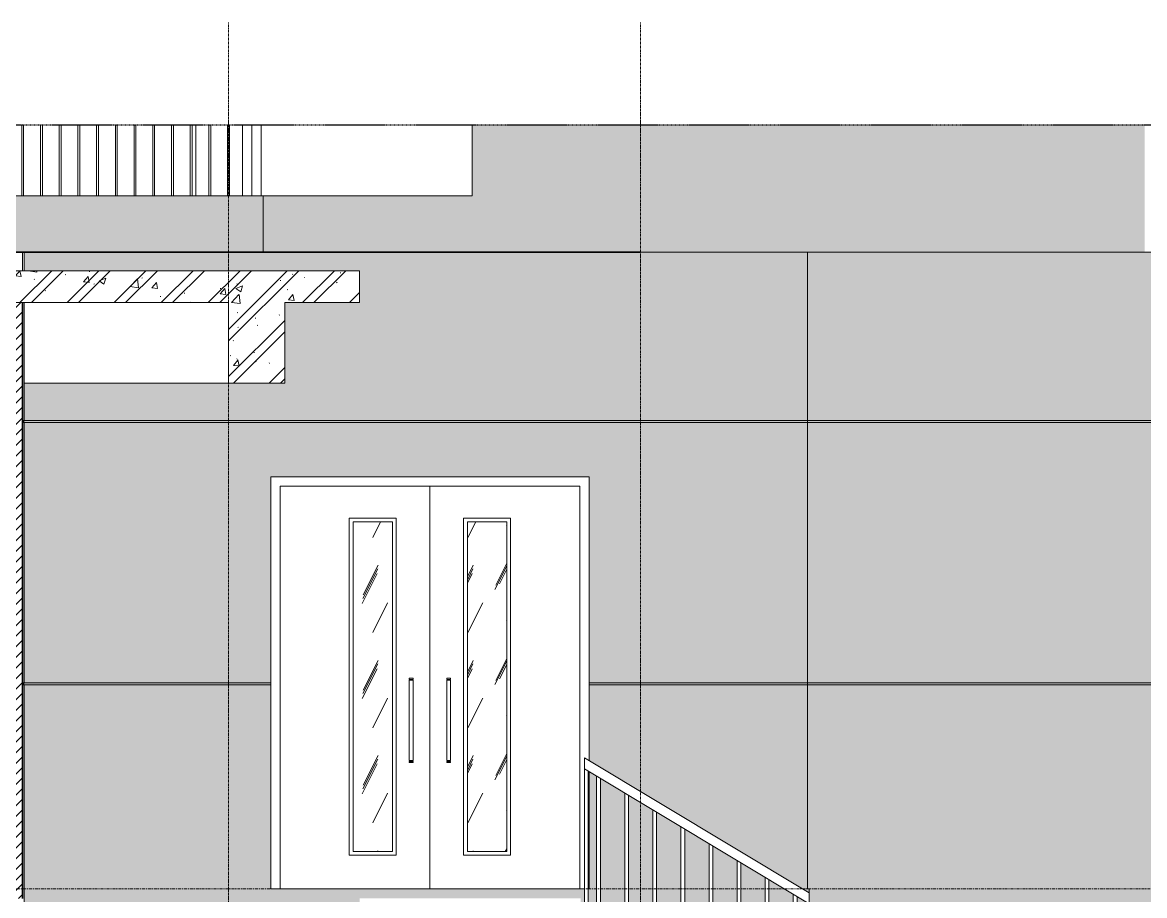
# Model space of a CAD drawing. Header units: millimetres. Extents: x 46644 to 147176, y -1287 to 53383.
# Drawn here: x 120657 to 126647, y 2165 to 6826 of the extents above; entities that cross this region are included whole.
import ezdxf

# ---------------------------------------------------------------- set-up
doc = ezdxf.new("R2010")
doc.units = ezdxf.units.MM
for name, pattern in [('Centre', [31.75, 6.35, -4.7625, 15.875, -4.7625]), ('Grid Line', [22.225, 12.7, -3.175, 3.175, -3.175]), ('Hidden', [7.14375, 4.7625, -2.38125]), ('IMPORT-CENTER _2_', [40.64, 25.4, -5.08, 5.08, -5.08])]:
    doc.linetypes.add(name, pattern=pattern)
for name, color, linetype, lineweight in [('0-3', 130, 'Continuous', 5), ('A-DETL-GENF', 92, 'Continuous', 18), ('A-DETL-GENF-2', 92, 'Hidden', 25), ('A-DETL-GENF-3', 9, 'Continuous', 18), ('A-DETL-THIN', 151, 'Continuous', 18), ('A-DOOR', 31, 'Continuous', 18), ('A-DOOR-FRAM-1', 31, 'Continuous', 18), ('A-FLOR-HRAL', 11, 'Continuous', 18), ('A-FLOR-HRAL-1', 250, 'Continuous', 18), ('A-FLOR-LEVL-2', 51, 'Centre', 9), ('A-WALL', 113, 'Continuous', 18), ('A-WALL-1', 7, 'Continuous', 35), ('A-WALL-FNSH-1', 250, 'Continuous', 18), ('A-WALL-PATT-3', 111, 'Continuous', 18), ('A-WALL-PATT-4', 254, 'Continuous', 5), ('G-IMPT', 8, 'Continuous', 18), ('G-IMPT-4', 8, 'IMPORT-CENTER _2_', 18), ('M-EQPM', 50, 'Continuous', 18), ('M-EQPM-2', 50, 'Continuous', 25), ('S-BEAM-2', 250, 'Continuous', 18), ('S-COLS-4', 250, 'Continuous', 18), ('S-GRID-1', 1, 'Grid Line', 9)]:
    doc.layers.add(name, color=color, linetype=linetype, lineweight=lineweight)
pattern_1 = [(63.435, (-105566.33, 15759.78), (-0.0009, 508.0002), [177.488, -958.435]), (63.435, (-106074.33, 15759.78), (-0.0009, 508.0002), [177.488, -958.435]), (63.435, (-105323.15, 15857.92), (-0.0009, 508.0002), [177.488, -958.435]), (63.435, (-105831.15, 15857.92), (-0.0009, 508.0002), [177.488, -958.435]), (63.435, (-105359.95, 15823.28), (-0.0009, 508.0002), [177.488, -958.435]), (63.435, (-105867.95, 15823.28), (-0.0009, 508.0002), [177.488, -958.435]), (63.435, (-105397.47, 16021.7), (-0.0009, 508.0002), [86.267, -1049.655]), (63.435, (-105905.47, 16021.7), (-0.0009, 508.0002), [86.267, -1049.655]), (63.435, (-105422, 15990.98), (-0.0009, 508.0002), [177.488, -958.435]), (63.435, (-105930, 15990.98), (-0.0009, 508.0002), [177.488, -958.435]), (63.435, (-105417.68, 16013.03), (-0.0009, 508.0002), [177.488, -958.435]), (63.435, (-105925.68, 16013.03), (-0.0009, 508.0002), [177.488, -958.435]), (63.435, (-105622.63, 15916.31), (-0.0009, 508.0002), [177.488, -958.435]), (63.435, (-106130.63, 15916.31), (-0.0009, 508.0002), [177.488, -958.435]), (63.435, (-105618.3, 15942.3), (-0.0009, 508.0002), [177.488, -958.435]), (63.435, (-106126.3, 15942.3), (-0.0009, 508.0002), [177.488, -958.435]), (63.435, (-105617.14, 15961.03), (-0.0009, 508.0002), [177.488, -958.435]), (63.435, (-106125.14, 15961.03), (-0.0009, 508.0002), [177.488, -958.435])]

# ---------------------------------------------------------------- blocks, each defined once
blk = doc.blocks.new('NCV_TKTC_KET CAU_rvt-5-TKCS_SẢNH - BẬC CẤP 3 - MẶT CẮT 1')
at = {"layer": 'S-BEAM-2'}
blk.add_line((-108152.6, 4900), (-109242.6, 4900), dxfattribs=at)
at = {"layer": 'S-COLS-4'}
for p, q in [((-108327.6, 6279.3), (-108327.6, 5900)), ((-107977.6, 5900), (-107977.6, 6279.3))]:
    blk.add_line(p, q, dxfattribs=at)
blk = doc.blocks.new('FD_07 - FD_07-1700x2200-CỬA ĐI 2 CÁNH-910693-TKCS_SẢNH - BẬC CẤP 3 - MẶT CẮT 1')
at = {"layer": 'A-DOOR'}
h = blk.add_hatch(dxfattribs=at)
h.set_pattern_fill('FP_34', color=256, style=0, pattern_type=2)
h.set_pattern_definition(pattern_1)
h.paths.add_polyline_path([(-107487.6, 2400), (-107277.6, 2400), (-107277.6, 4160), (-107487.6, 4160), (-107487.6, 2610)])
h = blk.add_hatch(dxfattribs=at)
h.set_pattern_fill('FP_34', color=256, style=0, pattern_type=2)
h.set_pattern_definition(pattern_1)
h.paths.add_polyline_path([(-106877.6, 2400), (-106667.6, 2400), (-106667.6, 4160), (-106877.6, 4160), (-106877.6, 2610)])
for p, q in [((-107077.6, 4350), (-107077.6, 2200)), ((-107077.6, 2200), (-107077.6, 4350)), ((-107507.6, 4180), (-107257.6, 4180)), ((-107507.6, 2380), (-107507.6, 4180)), ((-107487.6, 4160), (-107487.6, 2400)), ((-107277.6, 4160), (-107487.6, 4160)), ((-107277.6, 4160), (-107277.6, 2400)), ((-107257.6, 4180), (-107257.6, 2380)), ((-106897.6, 4180), (-106647.6, 4180)), ((-106897.6, 2380), (-106897.6, 4180)), ((-106667.6, 4160), (-106877.6, 4160)), ((-106877.6, 2400), (-106877.6, 4160)), ((-106667.6, 2400), (-106667.6, 4160)), ((-106647.6, 4180), (-106647.6, 2380)), ((-107187.6, 3325), (-107187.6, 3319)), ((-107167.6, 3325), (-107187.6, 3325)), ((-107187.6, 3319), (-107167.6, 3319)), ((-107187.6, 3314.8), (-107187.6, 2885.2)), ((-107187.6, 3314.8), (-107167.6, 3314.8)), ((-107185.6, 3319), (-107185.6, 3314.8)), ((-107169.5, 3314.8), (-107169.5, 3319)), ((-107167.6, 3319), (-107167.6, 3325)), ((-107167.6, 2885.2), (-107167.6, 3314.8)), ((-106987.6, 3325), (-106987.6, 3319)), ((-106967.6, 3325), (-106987.6, 3325)), ((-106987.6, 3319), (-106967.6, 3319)), ((-106987.6, 3314.8), (-106987.6, 2885.2)), ((-106987.6, 3314.8), (-106967.6, 3314.8)), ((-106985.6, 3319), (-106985.6, 3314.8)), ((-106969.5, 3314.8), (-106969.5, 3319)), ((-106967.6, 3319), (-106967.6, 3325)), ((-106967.6, 2885.2), (-106967.6, 3314.8)), ((-107187.6, 2885.2), (-107167.6, 2885.2)), ((-107187.6, 2881), (-107187.6, 2875)), ((-107187.6, 2881), (-107167.6, 2881)), ((-107185.6, 2885.2), (-107185.6, 2881)), ((-107169.5, 2881), (-107169.5, 2885.2)), ((-107167.6, 2875), (-107167.6, 2881)), ((-106987.6, 2885.2), (-106967.6, 2885.2)), ((-106987.6, 2881), (-106987.6, 2875)), ((-106987.6, 2881), (-106967.6, 2881)), ((-106985.6, 2885.2), (-106985.6, 2881)), ((-106969.5, 2881), (-106969.5, 2885.2)), ((-106967.6, 2875), (-106967.6, 2881)), ((-107187.6, 2875), (-107167.6, 2875)), ((-106987.6, 2875), (-106967.6, 2875)), ((-107487.6, 2400), (-107277.6, 2400)), ((-106877.6, 2400), (-106667.6, 2400)), ((-107257.6, 2380), (-107507.6, 2380)), ((-106647.6, 2380), (-106897.6, 2380))]:
    blk.add_line(p, q, dxfattribs=at)
at = {"layer": 'A-DOOR-FRAM-1'}
for p, q in [((-107877.6, 4350), (-107877.6, 2200)), ((-107877.6, 4350), (-106277.6, 4350)), ((-106277.6, 4350), (-106277.6, 2200))]:
    blk.add_line(p, q, dxfattribs=at)
blk = doc.blocks.new('Railing - 20mm-2407305-TKCS_SẢNH - BẬC CẤP 3 - MẶT CẮT 1')
at = {"layer": 'A-FLOR-HRAL'}
for p, q in [((-106187.5, 1925.7), (-106187.5, 2802.7)), ((-106167.5, 2790.7), (-106167.5, 1913.7))]:
    blk.add_line(p, q, dxfattribs=at)
blk = doc.blocks.new('Railing - 20mm-2407303-TKCS_SẢNH - BẬC CẤP 3 - MẶT CẮT 1')
at = {"layer": 'A-FLOR-HRAL'}
for p, q in [((-106037.5, 1835.7), (-106037.5, 2712.7)), ((-106017.5, 2700.7), (-106017.5, 1823.7))]:
    blk.add_line(p, q, dxfattribs=at)
blk = doc.blocks.new('Railing - 20mm-2407301-TKCS_SẢNH - BẬC CẤP 3 - MẶT CẮT 1')
at = {"layer": 'A-FLOR-HRAL'}
for p, q in [((-106252.5, 2000), (-106252.5, 2841.7)), ((-106232.5, 2829.7), (-106232.5, 1952.7))]:
    blk.add_line(p, q, dxfattribs=at)
blk = doc.blocks.new('Railing - 20mm-2407299-TKCS_SẢNH - BẬC CẤP 3 - MẶT CẮT 1')
at = {"layer": 'A-FLOR-HRAL'}
for p, q in [((-105072.5, 1280), (-105072.5, 2133.7)), ((-105052.5, 2121.7), (-105052.5, 1280)), ((-105062.5, 1280), (-105052.5, 1280))]:
    blk.add_line(p, q, dxfattribs=at)
blk = doc.blocks.new('Railing - Railing-939318-TKCS_SẢNH - BẬC CẤP 3 - MẶT CẮT 1')
for name, p in [('Railing - 20mm-2407301-TKCS_SẢNH - BẬC CẤP 3 - MẶT CẮT 1', (0, 0)), ('Railing - 20mm-2407305-TKCS_SẢNH - BẬC CẤP 3 - MẶT CẮT 1', (0, 0)), ('Railing - 20mm-2407303-TKCS_SẢNH - BẬC CẤP 3 - MẶT CẮT 1', (0, 0)), ('Railing - 20mm-2407305-TKCS_SẢNH - BẬC CẤP 3 - MẶT CẮT 1', (300, -180)), ('Railing - 20mm-2407303-TKCS_SẢNH - BẬC CẤP 3 - MẶT CẮT 1', (300, -180)), ('Railing - 20mm-2407305-TKCS_SẢNH - BẬC CẤP 3 - MẶT CẮT 1', (600, -360)), ('Railing - 20mm-2407303-TKCS_SẢNH - BẬC CẤP 3 - MẶT CẮT 1', (600, -360)), ('Railing - 20mm-2407305-TKCS_SẢNH - BẬC CẤP 3 - MẶT CẮT 1', (900, -540)), ('Railing - 20mm-2407303-TKCS_SẢNH - BẬC CẤP 3 - MẶT CẮT 1', (900, -540)), ('Railing - 20mm-2407299-TKCS_SẢNH - BẬC CẤP 3 - MẶT CẮT 1', (0, 0))]:
    blk.add_blockref(name, p)
blk = doc.blocks.new('Top Rail Type - Top Rail_Internal_-939328-TKCS_SẢNH - BẬC CẤP 3 - MẶT CẮT 1')
at = {"layer": 'A-FLOR-HRAL'}
for p, q in [((-106252.5, 2841.7), (-106252.5, 2900)), ((-105052.5, 2180), (-106252.5, 2900)), ((-106252.5, 2841.7), (-105052.5, 2121.7)), ((-105052.5, 2180), (-105052.5, 2121.7))]:
    blk.add_line(p, q, dxfattribs=at)
blk = doc.blocks.new('Railing - 10mm-V78-TKCS_SẢNH - BẬC CẤP 3 - MẶT CẮT 1')
at = {"layer": 'A-FLOR-HRAL'}
for p, q in [((-111952.7, 5900), (-111952.7, 6279.3)), ((-111942.7, 5900), (-111942.7, 6279.3))]:
    blk.add_line(p, q, dxfattribs=at)
blk = doc.blocks.new('Railing - 50 x 10mm-V79-TKCS_SẢNH - BẬC CẤP 3 - MẶT CẮT 1')
at = {"layer": 'A-FLOR-HRAL'}
for p, q in [((-111053.8, 5900), (-111053.8, 6279.3)), ((-111043.8, 5900), (-111043.8, 6279.3))]:
    blk.add_line(p, q, dxfattribs=at)
blk = doc.blocks.new('Railing - 50 x 10mm-V80-TKCS_SẢNH - BẬC CẤP 3 - MẶT CẮT 1')
at = {"layer": 'A-FLOR-HRAL'}
for p, q in [((-108077.6, 5900), (-108077.6, 6279.3)), ((-108027.6, 5900), (-108027.6, 6279.3))]:
    blk.add_line(p, q, dxfattribs=at)
blk = doc.blocks.new('Railing - 50 x 10mm-V81-TKCS_SẢNH - BẬC CẤP 3 - MẶT CẮT 1')
at = {"layer": 'A-FLOR-HRAL'}
blk.add_line((-112042.6, 5900), (-112042.6, 6279.3), dxfattribs=at)
blk = doc.blocks.new('Railing - Railing-1262560-TKCS_SẢNH - BẬC CẤP 3 - MẶT CẮT 1')
for name, p in [('Railing - 50 x 10mm-V81-TKCS_SẢNH - BẬC CẤP 3 - MẶT CẮT 1', (0, 0)), ('Railing - 10mm-V78-TKCS_SẢNH - BẬC CẤP 3 - MẶT CẮT 1', (0, 0)), ('Railing - 10mm-V78-TKCS_SẢNH - BẬC CẤP 3 - MẶT CẮT 1', (99.875, 0)), ('Railing - 10mm-V78-TKCS_SẢNH - BẬC CẤP 3 - MẶT CẮT 1', (199.75, 0)), ('Railing - 10mm-V78-TKCS_SẢNH - BẬC CẤP 3 - MẶT CẮT 1', (299.625, 0)), ('Railing - 10mm-V78-TKCS_SẢNH - BẬC CẤP 3 - MẶT CẮT 1', (399.5, 0)), ('Railing - 10mm-V78-TKCS_SẢNH - BẬC CẤP 3 - MẶT CẮT 1', (499.375, 0)), ('Railing - 10mm-V78-TKCS_SẢNH - BẬC CẤP 3 - MẶT CẮT 1', (599.25, 0)), ('Railing - 10mm-V78-TKCS_SẢNH - BẬC CẤP 3 - MẶT CẮT 1', (699.125, 0)), ('Railing - 10mm-V78-TKCS_SẢNH - BẬC CẤP 3 - MẶT CẮT 1', (799, 0)), ('Railing - 50 x 10mm-V79-TKCS_SẢNH - BẬC CẤP 3 - MẶT CẮT 1', (0, 0)), ('Railing - 10mm-V78-TKCS_SẢNH - BẬC CẤP 3 - MẶT CẮT 1', (998.75, 0)), ('Railing - 10mm-V78-TKCS_SẢNH - BẬC CẤP 3 - MẶT CẮT 1', (1098.625, 0)), ('Railing - 10mm-V78-TKCS_SẢNH - BẬC CẤP 3 - MẶT CẮT 1', (1198.5, 0)), ('Railing - 10mm-V78-TKCS_SẢNH - BẬC CẤP 3 - MẶT CẮT 1', (1298.375, 0)), ('Railing - 10mm-V78-TKCS_SẢNH - BẬC CẤP 3 - MẶT CẮT 1', (1398.25, 0)), ('Railing - 10mm-V78-TKCS_SẢNH - BẬC CẤP 3 - MẶT CẮT 1', (1498.125, 0)), ('Railing - 10mm-V78-TKCS_SẢNH - BẬC CẤP 3 - MẶT CẮT 1', (1598, 0)), ('Railing - 10mm-V78-TKCS_SẢNH - BẬC CẤP 3 - MẶT CẮT 1', (1697.875, 0)), ('Railing - 10mm-V78-TKCS_SẢNH - BẬC CẤP 3 - MẶT CẮT 1', (1797.75, 0)), ('Railing - 50 x 10mm-V79-TKCS_SẢNH - BẬC CẤP 3 - MẶT CẮT 1', (998.75, 0)), ('Railing - 10mm-V78-TKCS_SẢNH - BẬC CẤP 3 - MẶT CẮT 1', (1997.5, 0)), ('Railing - 10mm-V78-TKCS_SẢNH - BẬC CẤP 3 - MẶT CẮT 1', (2097.375, 0)), ('Railing - 10mm-V78-TKCS_SẢNH - BẬC CẤP 3 - MẶT CẮT 1', (2197.25, 0)), ('Railing - 10mm-V78-TKCS_SẢNH - BẬC CẤP 3 - MẶT CẮT 1', (2297.125, 0)), ('Railing - 10mm-V78-TKCS_SẢNH - BẬC CẤP 3 - MẶT CẮT 1', (2397, 0)), ('Railing - 10mm-V78-TKCS_SẢNH - BẬC CẤP 3 - MẶT CẮT 1', (2496.875, 0)), ('Railing - 10mm-V78-TKCS_SẢNH - BẬC CẤP 3 - MẶT CẮT 1', (2596.75, 0)), ('Railing - 10mm-V78-TKCS_SẢNH - BẬC CẤP 3 - MẶT CẮT 1', (2696.625, 0)), ('Railing - 10mm-V78-TKCS_SẢNH - BẬC CẤP 3 - MẶT CẮT 1', (2796.5, 0)), ('Railing - 50 x 10mm-V79-TKCS_SẢNH - BẬC CẤP 3 - MẶT CẮT 1', (1997.5, 0)), ('Railing - 10mm-V78-TKCS_SẢNH - BẬC CẤP 3 - MẶT CẮT 1', (2996.25, 0)), ('Railing - 10mm-V78-TKCS_SẢNH - BẬC CẤP 3 - MẶT CẮT 1', (3096.125, 0)), ('Railing - 10mm-V78-TKCS_SẢNH - BẬC CẤP 3 - MẶT CẮT 1', (3196, 0)), ('Railing - 10mm-V78-TKCS_SẢNH - BẬC CẤP 3 - MẶT CẮT 1', (3295.875, 0)), ('Railing - 10mm-V78-TKCS_SẢNH - BẬC CẤP 3 - MẶT CẮT 1', (3395.75, 0)), ('Railing - 10mm-V78-TKCS_SẢNH - BẬC CẤP 3 - MẶT CẮT 1', (3495.625, 0)), ('Railing - 10mm-V78-TKCS_SẢNH - BẬC CẤP 3 - MẶT CẮT 1', (3595.5, 0)), ('Railing - 10mm-V78-TKCS_SẢNH - BẬC CẤP 3 - MẶT CẮT 1', (3695.375, 0)), ('Railing - 10mm-V78-TKCS_SẢNH - BẬC CẤP 3 - MẶT CẮT 1', (3795.25, 0)), ('Railing - 50 x 10mm-V80-TKCS_SẢNH - BẬC CẤP 3 - MẶT CẮT 1', (0, 0))]:
    blk.add_blockref(name, p)
blk = doc.blocks.new('TKTC_XREF_251221_MB TANG 2-7 - TKTC_XREF_260130_MB TANG 2-5_dwg_$cc-4746808-TKCS_SẢNH - BẬC CẤP 3 - MẶT CẮT 1')
at = {"layer": 'G-IMPT-4'}
for p, q in [((-106983.1, 5600), (-107136.1, 5600)), ((-107059.6, 5600), (-107059.6, 5600))]:
    blk.add_line(p, q, dxfattribs=at)
at = {"layer": 'M-EQPM'}
for p, q in [((-107002.7, 5600), (-107116.5, 5600)), ((-107116.5, 5600), (-107059.6, 5600)), ((-107059.6, 5600), (-107113.7, 5600)), ((-107113.7, 5600), (-107005.5, 5600)), ((-107005.5, 5600), (-107059.6, 5600)), ((-107059.6, 5600), (-107002.7, 5600))]:
    blk.add_line(p, q, dxfattribs=at)
blk = doc.blocks.new('TKTC_XREF_251221_MB TANG 2-7 - TKTC_XREF_260130_MB TANG 2-5_dwg_CUM U_DN100-4746796-TKCS_SẢNH - BẬC CẤP 3 - MẶT CẮT 1')
at = {"layer": 'G-IMPT'}
for p, q in [((-107117.7, 5600), (-107133, 5600)), ((-107133, 5600), (-107131.1, 5600)), ((-107128.2, 5600), (-107131.1, 5600)), ((-107131.1, 5600), (-107119.6, 5600)), ((-107121, 5600), (-107129.6, 5600)), ((-107129.3, 5600), (-106991.7, 5600)), ((-107122.5, 5600), (-107128.2, 5600)), ((-107126.9, 5600), (-107127.9, 5600)), ((-107122.8, 5600), (-107127.9, 5600)), ((-107123.7, 5600), (-107126.9, 5600)), ((-107123.7, 5600), (-107126.9, 5600)), ((-107123.7, 5600), (-107126.9, 5600)), ((-107122.8, 5600), (-107123.7, 5600)), ((-107119.6, 5600), (-107122.5, 5600)), ((-107121.3, 5600), (-106999.6, 5600)), ((-107121.3, 5600), (-107117.3, 5600)), ((-107119.6, 5600), (-107117.7, 5600)), ((-107117.3, 5600), (-107003.6, 5600)), ((-106999.6, 5600), (-107003.6, 5600)), ((-106988, 5600), (-107003.3, 5600)), ((-107003.3, 5600), (-107001.4, 5600)), ((-106998.5, 5600), (-107001.4, 5600)), ((-107001.4, 5600), (-106989.9, 5600)), ((-106991.3, 5600), (-107000, 5600)), ((-106992.8, 5600), (-106998.5, 5600)), ((-106997.3, 5600), (-106998.2, 5600)), ((-106993.1, 5600), (-106998.2, 5600)), ((-106994.1, 5600), (-106997.3, 5600)), ((-106994.1, 5600), (-106997.3, 5600)), ((-106994.1, 5600), (-106997.3, 5600)), ((-106993.1, 5600), (-106994.1, 5600)), ((-106989.9, 5600), (-106992.8, 5600)), ((-106989.9, 5600), (-106988, 5600))]:
    blk.add_line(p, q, dxfattribs=at)
blk = doc.blocks.new('TKTC_XREF_251221_MB TANG 2-7 - TKTC_XREF_260130_MB TANG 2-5_dwg_$cc-V82-TKCS_SẢNH - BẬC CẤP 3 - MẶT CẮT 1')
at = {"layer": 'G-IMPT-4'}
for p, q in [((-107272.3, 5600), (-107425.3, 5600)), ((-107348.8, 5600), (-107348.8, 5600))]:
    blk.add_line(p, q, dxfattribs=at)
at = {"layer": 'M-EQPM'}
for p, q in [((-107405.7, 5600), (-107405.7, 5600)), ((-107348.8, 5600), (-107361.3, 5600)), ((-107361.3, 5600), (-107348.8, 5600)), ((-107348.8, 5600), (-107294.7, 5600)), ((-107294.7, 5600), (-107348.8, 5600)), ((-107348.8, 5600), (-107336.3, 5600)), ((-107336.3, 5600), (-107348.8, 5600))]:
    blk.add_line(p, q, dxfattribs=at)
blk = doc.blocks.new('TKTC_XREF_251221_MB TANG 2-7 - TKTC_XREF_260130_MB TANG 2-5_dwg_CUM U_DN100-V83-TKCS_SẢNH - BẬC CẤP 3 - MẶT CẮT 1')
at = {"layer": 'G-IMPT'}
for p, q in [((-107427.7, 5600), (-107426.7, 5600)), ((-107426.7, 5600), (-107427.7, 5600)), ((-107427.7, 5600), (-107426.7, 5600)), ((-107426.7, 5600), (-107427.7, 5600)), ((-107421.3, 5600), (-107426.7, 5600)), ((-107426.7, 5600), (-107421.3, 5600)), ((-107421.3, 5600), (-107426.7, 5600)), ((-107426.7, 5600), (-107421.3, 5600)), ((-107420.3, 5600), (-107420.3, 5600)), ((-107420.3, 5600), (-107420.3, 5600)), ((-107420.3, 5600), (-107415.5, 5600)), ((-107415.5, 5600), (-107420.3, 5600)), ((-107415.5, 5600), (-107420.3, 5600)), ((-107415.5, 5600), (-107420.3, 5600)), ((-107420.3, 5600), (-107415.6, 5600)), ((-107415.6, 5600), (-107420.3, 5600)), ((-107415.6, 5600), (-107420.3, 5600)), ((-107415.6, 5600), (-107420.3, 5600)), ((-107415.6, 5600), (-107413.6, 5600)), ((-107413.6, 5600), (-107415.6, 5600)), ((-107415.5, 5600), (-107413.6, 5600)), ((-107413.6, 5600), (-107415.5, 5600)), ((-107413.6, 5600), (-107348.8, 5600)), ((-107413.6, 5600), (-107348.8, 5600)), ((-107413.6, 5600), (-107348.8, 5600)), ((-107413.6, 5600), (-107348.8, 5600)), ((-107348.8, 5600), (-107289.5, 5600)), ((-107289.5, 5600), (-107348.8, 5600)), ((-107348.8, 5600), (-107348.8, 5600)), ((-107348.8, 5600), (-107281.7, 5600)), ((-107281.7, 5600), (-107348.8, 5600))]:
    blk.add_line(p, q, dxfattribs=at)
blk = doc.blocks.new('TKTC_XREF_251221_MB TANG 2-7 - TKTC_XREF_260130_MB TANG 2-5_dwg_THU NUOC - THU NUOC-444531-TKCS_MB TẦNG 1-4746810-TKCS_SẢNH - BẬC CẤP 3 - MẶT CẮT 1')
at = {"layer": 'G-IMPT'}
for p, q in [((-107803.5, 5600), (-107953.5, 5600)), ((-107953.5, 5600), (-107803.5, 5600)), ((-107828.5, 5600), (-107928.5, 5600)), ((-107928.5, 5600), (-107828.5, 5600)), ((-107833.5, 5600), (-107923.5, 5600)), ((-107923.5, 5600), (-107833.5, 5600)), ((-107923.5, 5600), (-107833.5, 5600)), ((-107833.5, 5600), (-107923.5, 5600)), ((-107910.6, 5600), (-107910.6, 5600)), ((-107910.6, 5600), (-107910.6, 5600)), ((-107910.6, 5600), (-107910.6, 5600)), ((-107910.6, 5600), (-107886.5, 5600)), ((-107886.5, 5600), (-107910.6, 5600)), ((-107846.4, 5600), (-107910.6, 5600)), ((-107910.6, 5600), (-107846.4, 5600)), ((-107846.4, 5600), (-107910.6, 5600)), ((-107910.6, 5600), (-107846.4, 5600)), ((-107898.3, 5600), (-107898.3, 5600)), ((-107898.3, 5600), (-107898.3, 5600)), ((-107858.8, 5600), (-107898.3, 5600)), ((-107898.3, 5600), (-107858.8, 5600)), ((-107858.8, 5600), (-107898.3, 5600)), ((-107898.3, 5600), (-107858.8, 5600)), ((-107888.3, 5600), (-107888.3, 5600)), ((-107888.3, 5600), (-107888.3, 5600)), ((-107868.7, 5600), (-107888.3, 5600)), ((-107888.3, 5600), (-107868.7, 5600)), ((-107868.7, 5600), (-107888.3, 5600)), ((-107888.3, 5600), (-107868.7, 5600)), ((-107846.4, 5600), (-107870.5, 5600)), ((-107870.5, 5600), (-107846.4, 5600)), ((-107868.7, 5600), (-107868.7, 5600)), ((-107868.7, 5600), (-107868.7, 5600)), ((-107858.8, 5600), (-107858.8, 5600)), ((-107858.8, 5600), (-107858.8, 5600)), ((-107846.4, 5600), (-107846.4, 5600)), ((-107846.4, 5600), (-107846.4, 5600)), ((-107846.4, 5600), (-107846.4, 5600))]:
    blk.add_line(p, q, dxfattribs=at)
blk = doc.blocks.new('TKTC_XREF_251221_MB TANG 2-7 - TKTC_XREF_260130_MB TANG 2-5_dwg_$cc-4746798-TKCS_SẢNH - BẬC CẤP 3 - MẶT CẮT 1')
at = {"layer": 'G-IMPT-4'}
for p, q in [((-110253.1, 5600), (-110132, 5600)), ((-110192.9, 5600), (-110192.1, 5600))]:
    blk.add_line(p, q, dxfattribs=at)
at = {"layer": 'M-EQPM'}
for p, q in [((-110192.5, 5600), (-110237.5, 5600)), ((-110237.5, 5600), (-110147.5, 5600)), ((-110147.5, 5600), (-110192.5, 5600)), ((-110192.2, 5600), (-110192.2, 5600))]:
    blk.add_line(p, q, dxfattribs=at)
blk = doc.blocks.new('TKTC_XREF_251221_MB TANG 2-7 - TKTC_XREF_260130_MB TANG 2-5_dwg_CUM U_DN100-V84-TKCS_SẢNH - BẬC CẤP 3 - MẶT CẮT 1')
at = {"layer": 'G-IMPT'}
for p, q in [((-110239.5, 5600), (-110251.7, 5600)), ((-110251.7, 5600), (-110250.1, 5600)), ((-110247.9, 5600), (-110250.1, 5600)), ((-110250.1, 5600), (-110241.1, 5600)), ((-110242.2, 5600), (-110249, 5600)), ((-110248.8, 5600), (-110139.8, 5600)), ((-110243.3, 5600), (-110247.9, 5600)), ((-110246.9, 5600), (-110247.6, 5600)), ((-110243.6, 5600), (-110247.6, 5600)), ((-110244.3, 5600), (-110246.9, 5600)), ((-110244.3, 5600), (-110246.9, 5600)), ((-110244.3, 5600), (-110246.9, 5600)), ((-110243.6, 5600), (-110244.3, 5600)), ((-110241.1, 5600), (-110243.3, 5600)), ((-110242.4, 5600), (-110146.1, 5600)), ((-110242.4, 5600), (-110239.3, 5600)), ((-110241.1, 5600), (-110239.5, 5600)), ((-110239.3, 5600), (-110149.3, 5600)), ((-110146.1, 5600), (-110149.3, 5600)), ((-110136.9, 5600), (-110149, 5600)), ((-110149, 5600), (-110147.5, 5600)), ((-110145.2, 5600), (-110147.5, 5600)), ((-110147.5, 5600), (-110138.4, 5600)), ((-110139.6, 5600), (-110146.4, 5600)), ((-110140.7, 5600), (-110145.2, 5600)), ((-110144.2, 5600), (-110145, 5600)), ((-110140.9, 5600), (-110145, 5600)), ((-110141.7, 5600), (-110144.2, 5600)), ((-110141.7, 5600), (-110144.2, 5600)), ((-110141.7, 5600), (-110144.2, 5600)), ((-110140.9, 5600), (-110141.7, 5600)), ((-110138.4, 5600), (-110140.7, 5600)), ((-110138.4, 5600), (-110136.9, 5600))]:
    blk.add_line(p, q, dxfattribs=at)
blk = doc.blocks.new('TKTC_XREF_251221_MB TANG 2-7 - TKTC_XREF_260130_MB TANG 2-5_dwg_THU NUOC - THU NUOC-444531-TKCS_MB TẦNG 1-4746804-TKCS_SẢNH - BẬC CẤP 3 - MẶT CẮT 1')
at = {"layer": 'G-IMPT'}
for p, q in [((-106703.5, 5600), (-106553.5, 5600)), ((-106553.5, 5600), (-106703.5, 5600)), ((-106678.5, 5600), (-106578.5, 5600)), ((-106578.5, 5600), (-106678.5, 5600)), ((-106673.5, 5600), (-106583.5, 5600)), ((-106583.5, 5600), (-106673.5, 5600)), ((-106583.5, 5600), (-106673.5, 5600)), ((-106673.5, 5600), (-106583.5, 5600)), ((-106660.7, 5600), (-106660.7, 5600)), ((-106660.7, 5600), (-106660.7, 5600)), ((-106660.7, 5600), (-106660.7, 5600)), ((-106660.7, 5600), (-106636.5, 5600)), ((-106636.5, 5600), (-106660.7, 5600)), ((-106660.7, 5600), (-106596.4, 5600)), ((-106596.4, 5600), (-106660.7, 5600)), ((-106660.7, 5600), (-106596.4, 5600)), ((-106596.4, 5600), (-106660.7, 5600)), ((-106648.3, 5600), (-106648.3, 5600)), ((-106648.3, 5600), (-106648.3, 5600)), ((-106648.3, 5600), (-106608.8, 5600)), ((-106608.8, 5600), (-106648.3, 5600)), ((-106648.3, 5600), (-106608.8, 5600)), ((-106608.8, 5600), (-106648.3, 5600)), ((-106638.3, 5600), (-106638.3, 5600)), ((-106638.3, 5600), (-106638.3, 5600)), ((-106638.3, 5600), (-106618.7, 5600)), ((-106618.7, 5600), (-106638.3, 5600)), ((-106638.3, 5600), (-106618.7, 5600)), ((-106618.7, 5600), (-106638.3, 5600)), ((-106596.4, 5600), (-106620.5, 5600)), ((-106620.5, 5600), (-106596.4, 5600)), ((-106618.7, 5600), (-106618.7, 5600)), ((-106618.7, 5600), (-106618.7, 5600)), ((-106608.8, 5600), (-106608.8, 5600)), ((-106608.8, 5600), (-106608.8, 5600)), ((-106596.4, 5600), (-106596.4, 5600)), ((-106596.4, 5600), (-106596.4, 5600)), ((-106596.4, 5600), (-106596.4, 5600))]:
    blk.add_line(p, q, dxfattribs=at)
blk = doc.blocks.new('TKTC_XREF_251221_MB TANG 2-7 - TKTC_XREF_251221_MB TANG 2-7-2039446-TKCS_SẢNH - BẬC CẤP 3 - MẶT CẮT 1')
at = {"layer": 'M-EQPM'}
for p, q in [((-108272, 5600), (-108152.6, 5600)), ((-108152.4, 5600), (-108272, 5600)), ((-108270.4, 5600), (-108152.6, 5600)), ((-108150.8, 5600), (-108270.4, 5600)), ((-108268.4, 5600), (-108152.6, 5600)), ((-108152.6, 5600), (-108268.4, 5600)), ((-108268.4, 5600), (-108152.6, 5600)), ((-108152.6, 5600), (-108268.4, 5600)), ((-107413.8, 5600), (-107463.6, 5600)), ((-107463.6, 5600), (-107413.8, 5600)), ((-107392.6, 5600), (-107442.3, 5600)), ((-107442.3, 5600), (-107392.6, 5600)), ((-107264, 5600), (-107413.7, 5600)), ((-107413.7, 5600), (-107264, 5600)), ((-107242.8, 5600), (-107392.4, 5600)), ((-107392.4, 5600), (-107242.8, 5600)), ((-106988.2, 5600), (-107138.6, 5600)), ((-107138.6, 5600), (-107138.3, 5600)), ((-107138.4, 5600), (-106988.1, 5600)), ((-106988.1, 5600), (-107138.4, 5600)), ((-107138.3, 5600), (-106987.8, 5600)), ((-106987.8, 5600), (-106988.2, 5600))]:
    blk.add_line(p, q, dxfattribs=at)
at = {"layer": 'M-EQPM-2'}
for p, q in [((-113612.6, 5600), (-105952.6, 5600)), ((-106252.6, 5600), (-112052.6, 5600)), ((-106252.6, 5600), (-107472.6, 5600)), ((-107452.6, 5600), (-106252.6, 5600)), ((-105952.6, 5600), (-107452.6, 5600)), ((-107452.6, 5600), (-106252.6, 5600))]:
    blk.add_line(p, q, dxfattribs=at)
for name, p in [('TKTC_XREF_251221_MB TANG 2-7 - TKTC_XREF_260130_MB TANG 2-5_dwg_THU NUOC - THU NUOC-444531-TKCS_MB TẦNG 1-4746810-TKCS_SẢNH - BẬC CẤP 3 - MẶT CẮT 1', (-847.3, 0)), ('TKTC_XREF_251221_MB TANG 2-7 - TKTC_XREF_260130_MB TANG 2-5_dwg_$cc-4746798-TKCS_SẢNH - BẬC CẤP 3 - MẶT CẮT 1', (1982.5, 0)), ('TKTC_XREF_251221_MB TANG 2-7 - TKTC_XREF_260130_MB TANG 2-5_dwg_$cc-4746798-TKCS_SẢNH - BẬC CẤP 3 - MẶT CẮT 1', (1984.1, 0)), ('TKTC_XREF_251221_MB TANG 2-7 - TKTC_XREF_260130_MB TANG 2-5_dwg_CUM U_DN100-V84-TKCS_SẢNH - BẬC CẤP 3 - MẶT CẮT 1', (1984.1, 0)), ('TKTC_XREF_251221_MB TANG 2-7 - TKTC_XREF_260130_MB TANG 2-5_dwg_CUM U_DN100-V84-TKCS_SẢNH - BẬC CẤP 3 - MẶT CẮT 1', (1984.1, 0)), ('TKTC_XREF_251221_MB TANG 2-7 - TKTC_XREF_260130_MB TANG 2-5_dwg_THU NUOC - THU NUOC-444531-TKCS_MB TẦNG 1-4746810-TKCS_SẢNH - BẬC CẤP 3 - MẶT CẮT 1', (0, 0)), ('TKTC_XREF_251221_MB TANG 2-7 - TKTC_XREF_260130_MB TANG 2-5_dwg_THU NUOC - THU NUOC-444531-TKCS_MB TẦNG 1-4746810-TKCS_SẢNH - BẬC CẤP 3 - MẶT CẮT 1', (0.1, 0)), ('TKTC_XREF_251221_MB TANG 2-7 - TKTC_XREF_260130_MB TANG 2-5_dwg_CUM U_DN100-V83-TKCS_SẢNH - BẬC CẤP 3 - MẶT CẮT 1', (0, 0)), ('TKTC_XREF_251221_MB TANG 2-7 - TKTC_XREF_260130_MB TANG 2-5_dwg_$cc-V82-TKCS_SẢNH - BẬC CẤP 3 - MẶT CẮT 1', (0, 0)), ('TKTC_XREF_251221_MB TANG 2-7 - TKTC_XREF_260130_MB TANG 2-5_dwg_CUM U_DN100-V83-TKCS_SẢNH - BẬC CẤP 3 - MẶT CẮT 1', (21.3, 0)), ('TKTC_XREF_251221_MB TANG 2-7 - TKTC_XREF_260130_MB TANG 2-5_dwg_$cc-V82-TKCS_SẢNH - BẬC CẤP 3 - MẶT CẮT 1', (21.3, 0)), ('TKTC_XREF_251221_MB TANG 2-7 - TKTC_XREF_260130_MB TANG 2-5_dwg_$cc-4746808-TKCS_SẢNH - BẬC CẤP 3 - MẶT CẮT 1', (0, 0)), ('TKTC_XREF_251221_MB TANG 2-7 - TKTC_XREF_260130_MB TANG 2-5_dwg_CUM U_DN100-4746796-TKCS_SẢNH - BẬC CẤP 3 - MẶT CẮT 1', (0, 0)), ('TKTC_XREF_251221_MB TANG 2-7 - TKTC_XREF_260130_MB TANG 2-5_dwg_THU NUOC - THU NUOC-444531-TKCS_MB TẦNG 1-4746804-TKCS_SẢNH - BẬC CẤP 3 - MẶT CẮT 1', (0, 0)), ('TKTC_XREF_251221_MB TANG 2-7 - TKTC_XREF_260130_MB TANG 2-5_dwg_THU NUOC - THU NUOC-444531-TKCS_MB TẦNG 1-4746804-TKCS_SẢNH - BẬC CẤP 3 - MẶT CẮT 1', (0, 0)), ('TKTC_XREF_251221_MB TANG 2-7 - TKTC_XREF_260130_MB TANG 2-5_dwg_THU NUOC - THU NUOC-444531-TKCS_MB TẦNG 1-4746804-TKCS_SẢNH - BẬC CẤP 3 - MẶT CẮT 1', (130, 0))]:
    blk.add_blockref(name, p)
blk = doc.blocks.new('BORDER VIEW - BORDER VIEW-2326688-TKCS_SẢNH - BẬC CẤP 3 - MẶT CẮT 1')
at = {"layer": 'A-DETL-GENF-2'}
blk.add_line((-113462.6, 6279.3), (-98992.5, 6279.3), dxfattribs=at)

msp = doc.modelspace()

# ---------------------------------------------------------------- hatches: boundary and pattern name
at = {"layer": 'A-DETL-GENF-3'}
h = msp.add_hatch(dxfattribs=at)
h.set_pattern_fill('FP_43', color=256, style=0, pattern_type=2)
h.set_pattern_definition([(50, (123746.36, 15725), (364.368, -31.878), [38.1, -419.1]), (355, (123746.36, 15725), (-70.486, 382.113), [30.48, -335.28]), (100.451, (123776.72, 15722.34), (293.885, 350.233), [32.38, -356.18]), (46.184, (123746.36, 15826.6), (542.158, -84.086), [57.15, -628.65]), (96.636, (123791.54, 15819.6), (474.805, 494.855), [48.57, -534.27]), (351.184, (123746.36, 15826.6), (474.81, 494.85), [45.72, -502.92]), (21, (123797.16, 15801.2), (303.2285, -204.5305), [38.1, -419.1]), (326, (123797.16, 15801.2), (123.604, 368.376), [30.48, -335.28]), (71.451, (123822.42, 15784.16), (426.834, 163.843), [32.38, -356.18]), (37.5, (123746.36, 15725), (6.1766, 169.1102), [3.353, -327.863, 3.353, -337.007, -336.55]), (37.5, (123746.36, 15725), (6.1766, 169.1102), [-671.576, 3.353, -333.197]), (7.5, (123746.36, 15725), (133.639, 200.3615), [3.353, -190.703, 3.353, -320.243, -128.27]), (7.5, (123746.36, 15725), (133.639, 200.3615), [-517.652, 3.353, -124.917]), (327.5, (123633.07, 15725), (271.1818, -11.4584), [3.353, -123.647, 3.353, -392.887, -525.78]), (327.5, (123633.07, 15725), (271.1818, -11.4584), [-523.24, 3.353, -522.427]), (317.5, (123582.27, 15725), (296.2585, 50.853), [3.353, -161.747, 3.353, -259.791, -373.38]), (317.5, (123582.27, 15725), (296.2585, 50.853), [-428.244, 3.353, -370.027]), (45, (123746.36, 15725), (-125.7236, 125.7236), []), (45, (123746.36, 15915.5), (-125.7236, 125.7236), [])])
h.paths.add_polyline_path([(122056.9, 4900), (122056.9, 5330), (122456.8, 5330), (122456.8, 5500), (117856.8, 5500), (117856.8, 5330), (121756.9, 5330), (121756.9, 4900), (121839.6, 4900)])
at = {"layer": 'A-WALL-PATT-3'}
h = msp.add_hatch(dxfattribs=at)
h.set_pattern_fill('FP_35', color=256, style=0, pattern_type=2)
h.set_pattern_definition([(45, (123746.356, 15725), (-28.28427, 28.28427), [])])
h.paths.add_polyline_path([(120456.8, 2150), (120656.8, 2150), (120656.8, 5330), (120456.8, 5330), (120456.8, 2200)])
at = {"layer": 'A-WALL-PATT-4'}
for points in [[(123119.1, 5600), (126646.9, 5600), (126646.9, 6279.3), (123056.9, 6279.3), (123056.9, 5600)], [(121839.6, 5600), (121931.9, 5600), (121931.9, 5900), (117866.8, 5900), (117866.8, 5600), (120911.6, 5600)], [(121941.9, 5600), (121941.9, 5900), (121931.9, 5900), (121931.9, 5600)], [(123056.9, 5600), (123056.9, 5900), (121941.9, 5900), (121941.9, 5600)], [(120662.8, 4690), (120666.8, 4690), (120666.8, 4700), (120662.8, 4700), (120662.8, 4690.4)], [(120666.8, 4690), (124846.9, 4690), (124846.9, 4700), (120666.8, 4700)], [(129264.1, 4690), (130131.9, 4690), (130131.9, 4700), (124846.9, 4700), (124846.9, 4690), (127408, 4690)], [(120666.8, 3290), (120666.8, 3300), (120662.8, 3300), (120662.8, 3290)], [(120911.6, 3290), (121981.9, 3290), (121981.9, 3300), (120666.8, 3300), (120666.8, 3290), (120679.6, 3290)], [(123695.8, 3290), (124846.9, 3290), (124846.9, 3300), (123681.9, 3300), (123681.9, 3290)], [(129264.1, 3290), (130131.9, 3290), (130131.9, 3300), (124846.9, 3300), (124846.9, 3290), (127408, 3290)]]:
    msp.add_hatch(color=256, dxfattribs=at).paths.add_polyline_path(points)
h = msp.add_hatch(color=256, dxfattribs=at)
h.paths.add_polyline_path([(123695.8, 2000), (123721.9, 2000), (123721.9, 2802.7), (123681.9, 2826.7), (123681.9, 2200), (123676.9, 2199.7), (123676.9, 2000)])
h.paths.add_polyline_path([(124341.9, 2000), (124471.9, 2000), (124471.9, 2352.7), (124341.9, 2430.7), (124341.9, 2121.7)])
h.paths.add_polyline_path([(120666.8, 2000), (122456.9, 2000), (122456.9, 2150), (123636.9, 2150), (123636.9, 2000), (123656.9, 2000), (123656.9, 2200), (121981.9, 2200), (121981.9, 3290), (120666.8, 3290), (120666.8, 2150)])
h.paths.add_polyline_path([(124191.9, 2000), (124321.9, 2000), (124321.9, 2442.7), (124191.9, 2520.7), (124191.9, 2121.7)])
h.paths.add_polyline_path([(124621.9, 2000), (124621.9, 2262.7), (124491.9, 2340.7), (124491.9, 2000)])
h.paths.add_polyline_path([(124171.9, 2000), (124171.9, 2532.7), (124041.9, 2610.7), (124041.9, 2000)])
h.paths.add_polyline_path([(123891.9, 2000), (124021.9, 2000), (124021.9, 2622.7), (123891.9, 2700.7), (123891.9, 2121.7)])
h.paths.add_polyline_path([(124836.9, 2000), (124836.9, 2133.7), (124791.9, 2160.7), (124791.9, 2000)])
h.paths.add_polyline_path([(123871.9, 2000), (123871.9, 2712.7), (123741.9, 2790.7), (123741.9, 2000)])
h.paths.add_polyline_path([(124771.9, 2000), (124771.9, 2172.7), (124641.9, 2250.7), (124641.9, 2000)])
h.paths.add_polyline_path([(124856.9, 2180), (124856.9, 2200), (124846.9, 2200), (124846.9, 3290), (123681.9, 3290), (123681.9, 2885), (124846.9, 2186)])
h.paths.add_polyline_path([(120911.6, 3300), (121981.9, 3300), (121981.9, 4400), (123681.9, 4400), (123681.9, 3300), (124846.9, 3300), (124846.9, 4690), (120666.8, 4690), (120666.8, 3300), (120679.6, 3300)])
h.paths.add_polyline_path([(124846.9, 4700), (124846.9, 5600), (120666.8, 5600), (120666.8, 5500), (122456.8, 5500), (122456.8, 5330), (122056.9, 5330), (122056.9, 4900), (120666.8, 4900), (120666.8, 4700), (123695.8, 4700)])
h = msp.add_hatch(color=256, dxfattribs=at)
h.paths.add_polyline_path([(130131.9, 900), (130131.9, 3290), (124846.9, 3290), (124846.9, 2200), (124856.9, 2200), (124856.9, 1210), (126256.9, 1209.6), (128326.4, 978.3), (129656.9, 900)])
h.paths.add_polyline_path([(125551.9, 3300), (130131.9, 3300), (130131.9, 4690), (124846.9, 4690), (124846.9, 3300)])
h.paths.add_polyline_path([(130131.9, 4700), (130131.9, 5600), (124846.9, 5600), (124846.9, 4700), (129264.1, 4700)])

# ---------------------------------------------------------------- linework, layer by layer
at = {"layer": 'A-DETL-THIN'}
for p, q in [((122456.8, 5500), (117856.8, 5500)), ((122456.8, 5330), (122456.8, 5500)), ((117856.8, 5330), (120656.8, 5330)), ((120656.8, 5330), (121756.9, 5330)), ((121756.9, 5330), (121756.9, 4900)), ((122056.9, 4900), (122056.9, 5330)), ((122056.9, 5330), (122456.8, 5330)), ((121756.9, 4900), (122056.9, 4900))]:
    msp.add_line(p, q, dxfattribs=at)
at = {"layer": 'A-FLOR-LEVL-2'}
for p, q in [((115633.4, 5600), (131951.6, 5600)), ((115633.4, 2200), (131951.6, 2200))]:
    msp.add_line(p, q, dxfattribs=at)
at = {"layer": 'A-WALL'}
for p, q in [((123056.9, 6279.3), (123056.9, 5900)), ((123056.9, 5900), (117866.8, 5900)), ((121941.9, 5900), (121941.9, 5600)), ((117866.8, 5600), (120656.8, 5600)), ((130141.9, 5600), (120666.8, 5600)), ((124846.9, 5600), (124846.9, 2200)), ((120666.8, 4700), (130141.9, 4700)), ((130141.9, 4690), (120666.8, 4690)), ((121981.9, 2200), (121981.9, 4400)), ((121981.9, 4400), (123681.9, 4400)), ((123681.9, 4400), (123681.9, 2885)), ((120666.8, 3300), (121981.9, 3300)), ((123681.9, 3300), (130141.9, 3300)), ((121981.9, 3290), (120666.8, 3290)), ((130141.9, 3290), (123681.9, 3290)), ((123681.9, 2826.7), (123681.9, 2200)), ((123656.9, 2200), (121981.9, 2200)), ((123681.9, 2200), (123676.9, 2200)), ((124846.9, 2200), (124856.9, 2200)), ((124856.9, 2200), (124856.9, 2180))]:
    msp.add_line(p, q, dxfattribs=at)
at = {"layer": 'A-WALL-1'}
msp.add_line((120656.8, 5330), (120656.8, 2150), dxfattribs=at)
at = {"layer": 'A-WALL-FNSH-1'}
for p, q in [((120666.8, 5600), (120656.8, 5600)), ((120656.8, 5600), (120656.8, 5500)), ((120666.8, 5500), (120666.8, 5600)), ((120666.8, 4700), (120666.8, 5330)), ((120662.8, 4690), (120662.8, 4700)), ((120662.8, 4700), (120666.8, 4700)), ((120666.8, 4690), (120662.8, 4690)), ((120666.8, 3300), (120666.8, 4690)), ((120662.8, 3290), (120662.8, 3300)), ((120662.8, 3300), (120666.8, 3300)), ((120666.8, 3290), (120662.8, 3290)), ((120666.8, 2000), (120666.8, 3290))]:
    msp.add_line(p, q, dxfattribs=at)
at = {"layer": 'S-GRID-1'}
for p, q in [((121756.9, 5575.7), (121756.9, 6825.7)), ((123956.9, 5575.7), (123956.9, 6825.7)), ((121756.9, 412.9), (121756.9, 5575.7)), ((123956.9, 412.9), (123956.9, 5575.7))]:
    msp.add_line(p, q, dxfattribs=at)

# ---------------------------------------------------------------- block references
at = {"layer": '0-3'}
msp.add_blockref('NCV_TKTC_KET CAU_rvt-5-TKCS_SẢNH - BẬC CẤP 3 - MẶT CẮT 1', (229909.4, 0), dxfattribs=at)
at = {"layer": 'A-DETL-GENF'}
msp.add_blockref('BORDER VIEW - BORDER VIEW-2326688-TKCS_SẢNH - BẬC CẤP 3 - MẶT CẮT 1', (229909.4, 0), dxfattribs=at)
at = {"layer": 'A-DOOR'}
msp.add_blockref('FD_07 - FD_07-1700x2200-CỬA ĐI 2 CÁNH-910693-TKCS_SẢNH - BẬC CẤP 3 - MẶT CẮT 1', (229909.4, 0), dxfattribs=at)
at = {"layer": 'A-FLOR-HRAL'}
for name in ['Railing - Railing-1262560-TKCS_SẢNH - BẬC CẤP 3 - MẶT CẮT 1', 'Top Rail Type - Top Rail_Internal_-939328-TKCS_SẢNH - BẬC CẤP 3 - MẶT CẮT 1']:
    msp.add_blockref(name, (229909.4, 0), dxfattribs=at)
at = {"layer": 'A-FLOR-HRAL-1'}
msp.add_blockref('Railing - Railing-939318-TKCS_SẢNH - BẬC CẤP 3 - MẶT CẮT 1', (229909.4, 0), dxfattribs=at)
at = {"layer": 'M-EQPM'}
msp.add_blockref('TKTC_XREF_251221_MB TANG 2-7 - TKTC_XREF_251221_MB TANG 2-7-2039446-TKCS_SẢNH - BẬC CẤP 3 - MẶT CẮT 1', (229909.4, 0), dxfattribs=at)

doc.saveas('drawing.dxf')
